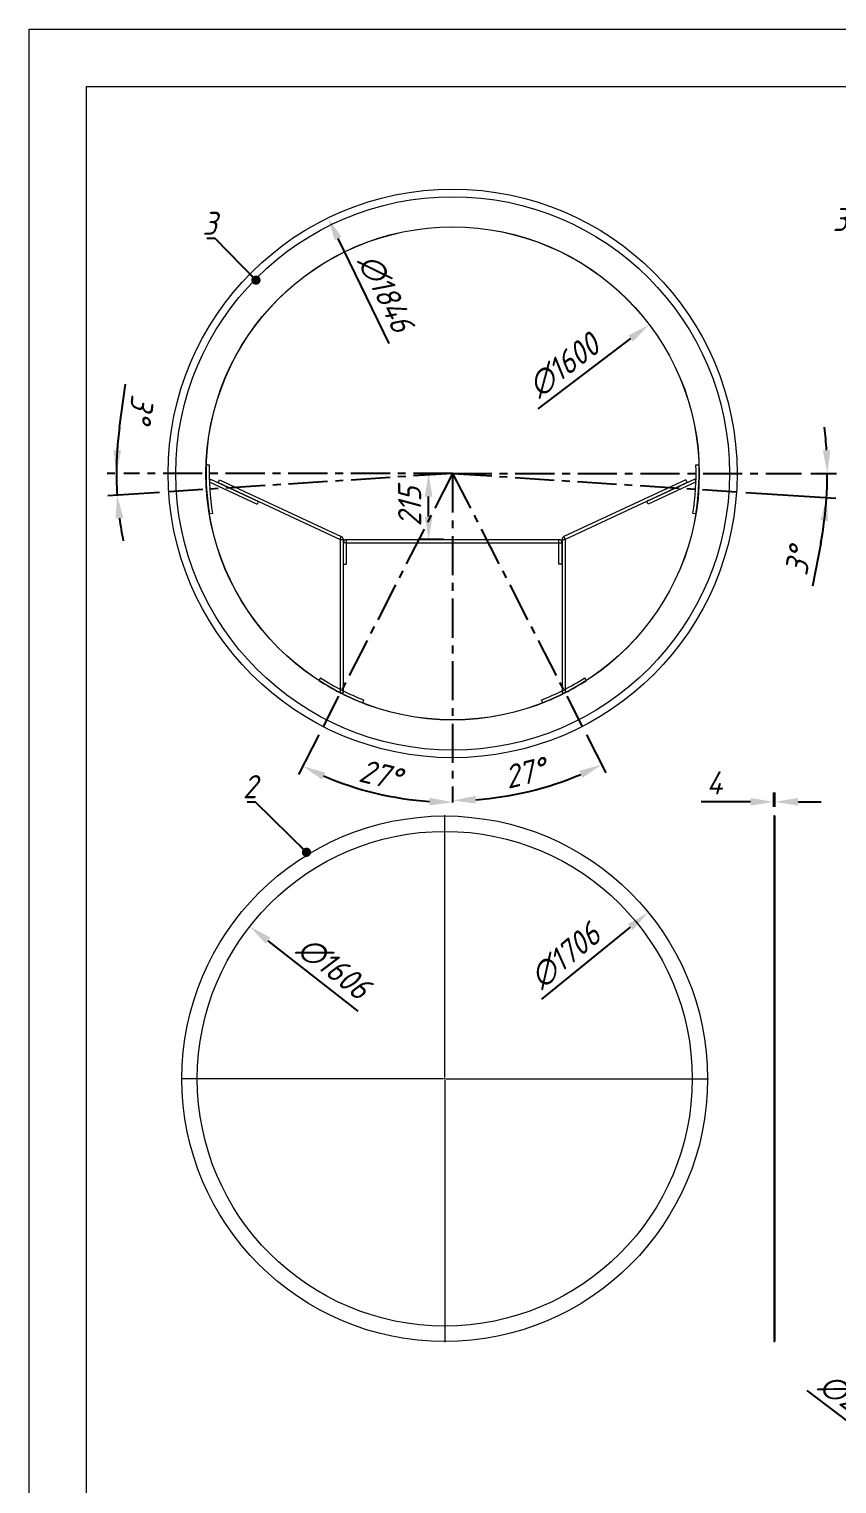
# Model space of a CAD drawing. Header units: millimetres. Extents: x 10754 to 21058, y -8295 to 3421.
# Drawn here: x 10754 to 13375, y -1302 to 3421 of the extents above; entities that cross this region are included whole.
import ezdxf

# ---------------------------------------------------------------- set-up
doc = ezdxf.new("R2010")
doc.units = ezdxf.units.MM
doc.header["$LTSCALE"] = 10
doc.header["$PDSIZE"] = -1
doc.linetypes.add('CENTERX2', pattern=[20.32, 12.7, -2.54, 2.54, -2.54])
doc.linetypes.add('SLD-Solid', pattern=[0])
doc.styles.add('GENISO', font='geniso.shx', dxfattribs={"oblique": 15})
doc.dimstyles.new('Scale', dxfattribs={"dimscale": 30, "dimtxt": 2.5, "dimasz": 2.5, "dimexe": 1, "dimexo": 1, "dimgap": 0.8, "dimtad": 1, "dimdec": 0, "dimzin": 0, "dimtxsty": 'GENISO', "dimcen": 2.5, "dimclrd": 1, "dimclre": 1, "dimclrt": 256, "dimadec": 0, "dimazin": 0, "dimtfac": 1, "dimtdec": 0, "dimtmove": 0, "dimatfit": 3, "dimfxl": 1, "dimtzin": 0, "dimlwd": -1, "dimlwe": -1, "dimarcsym": 0})
doc.dimstyles.new('Scale 1B5', dxfattribs={"dimscale": 30, "dimtxt": 2.5, "dimasz": 2.5, "dimexe": 1, "dimexo": 1, "dimgap": 0.8, "dimtad": 1, "dimdec": 0, "dimlfac": 0.2, "dimzin": 0, "dimtxsty": 'GENISO', "dimcen": 2.5, "dimclrd": 1, "dimclre": 1, "dimclrt": 256, "dimadec": 0, "dimazin": 0, "dimtfac": 1, "dimtdec": 0, "dimtmove": 0, "dimatfit": 3, "dimfxl": 1, "dimtzin": 0, "dimlwd": -1, "dimlwe": -1, "dimarcsym": 0})

# ---------------------------------------------------------------- blocks, each defined once
blk = doc.blocks.new('SW_CENTERMARKSYMBOL_12')
at = {"color": 0, "linetype": 'Continuous', "lineweight": 0}
for p, q in [((0, 0.1), (0, 17.11)), ((-0.1, 0), (-17.11, 0)), ((0, 0), (-0.05, 0)), ((0, 0), (0, 0.05)), ((0, 0), (0, -0.05)), ((0, 0), (0.05, 0)), ((0.1, 0), (17.11, 0)), ((0, -0.1), (0, -17.11))]:
    blk.add_line(p, q, dxfattribs=at)
blk = doc.blocks.new('*D91')
at = {"color": 1, "transparency": 16777216}
for p, q in [((13291, 1978.8), (13374.4, 1978.8)), ((13079.4, 1917), (13371.8, 1898)), ((13322.9, 1751.2), (13296.5, 1612.6))]:
    blk.add_line(p, q, dxfattribs=at)
for start, end in [(3.5346, 7.0692), (356.2846, 0), (349.2121, 356.2846), (349.2155, 352.75)]:
    blk.add_arc((12128.4, 1978.8), 1215.9, start, end, dxfattribs=at)
for points in [[(13354.6, 2054.1), (13329.6, 2053.3), (13344.4, 1978.8)], [(13322.2, 1826.5), (13347.1, 1824.1), (13341.8, 1900)]]:
    blk.add_solid(points, dxfattribs=at)
at = {"layer": 'Defpoints', "color": 0, "transparency": 16777216}
for p in [(12128.4, 1978.8), (12128.4, 1978.8), (13261, 1978.8), (13344.1, 1952.5), (13049.5, 1918.9)]:
    blk.add_point(p, dxfattribs=at)
at = {"transparency": 16777216, "insert": (13249.3, 1693.4), "char_height": 75, "attachment_point": 5, "rotation": 79.2121, "style": 'GENISO'}
blk.add_mtext('3%%D', dxfattribs=at)
blk = doc.blocks.new('*D92')
at = {"color": 1, "transparency": 16777216}
for p, q in [((11047.8, 2128.4), (11067.1, 2268.2)), ((11031.8, 1978.8), (11007.5, 1978.8)), ((11177.4, 1917), (11009.8, 1906.1))]:
    blk.add_line(p, q, dxfattribs=at)
for start, end in [(172.116, 180), (172.1207, 176.0603), (180, 183.7154), (187.655, 191.5947)]:
    blk.add_arc((12128.4, 1978.8), 1091, start, end, dxfattribs=at)
for points in [[(11052.5, 2053.3), (11027.6, 2054.1), (11037.5, 1978.8)], [(11034.8, 1832.2), (11059.6, 1834.7), (11039.8, 1908.1)]]:
    blk.add_solid(points, dxfattribs=at)
at = {"layer": 'Defpoints', "color": 0, "transparency": 16777216}
for p in [(11061.8, 1978.8), (12128.4, 1978.8), (12128.4, 1978.8), (11038.5, 1931.6), (11207.4, 1918.9)]:
    blk.add_point(p, dxfattribs=at)
at = {"transparency": 16777216, "insert": (11118.4, 2189.8), "char_height": 75, "attachment_point": 5, "rotation": 262.116, "style": 'GENISO'}
blk.add_mtext('3%%D', dxfattribs=at)
blk = doc.blocks.new('*D93')
at = {"color": 1, "transparency": 16777216}
blk.add_line((12562.7, 1130.4), (12625.9, 1006.9), dxfattribs=at)
blk.add_arc((12128.4, 1978.8), 1061.8, 274.0478, 293.0592, dxfattribs=at)
for points in [[(12539, 1013.1), (12549.6, 990.4), (12612.3, 1033.6)], [(12203.8, 907.1), (12202.9, 932.1), (12128.4, 916.9)]]:
    blk.add_solid(points, dxfattribs=at)
at = {"layer": 'Defpoints', "color": 0, "transparency": 16777216}
for p in [(12128.4, 1978.8), (12128.4, 1978.8), (12549, 1157.1), (12128.4, 911), (12295.2, 930.1)]:
    blk.add_point(p, dxfattribs=at)
at = {"transparency": 16777216, "insert": (12362.9, 1006.3), "char_height": 75, "attachment_point": 5, "rotation": 13.5535, "style": 'GENISO'}
blk.add_mtext('27°', dxfattribs=at)
blk = doc.blocks.new('*D94')
at = {"color": 1, "transparency": 16777216}
blk.add_line((11694.2, 1130.4), (11628.3, 1001.6), dxfattribs=at)
blk.add_arc((12128.4, 1978.8), 1067.7, 246.9185, 265.9745, dxfattribs=at)
for points in [[(11704.5, 985.2), (11715.1, 1007.8), (11641.9, 1028.3)], [(12053.9, 926.2), (12053, 901.2), (12128.4, 911)]]:
    blk.add_solid(points, dxfattribs=at)
at = {"layer": 'Defpoints', "color": 0, "transparency": 16777216}
for p in [(12128.4, 1978.8), (12128.4, 1978.8), (11707.9, 1157.1), (11797.2, 963.7), (12128.4, 911)]:
    blk.add_point(p, dxfattribs=at)
at = {"transparency": 16777216, "insert": (11892.6, 1000.6), "char_height": 75, "attachment_point": 5, "rotation": 346.4465, "style": 'GENISO'}
blk.add_mtext('27°', dxfattribs=at)
blk = doc.blocks.new('*D95')
at = {"color": 1, "transparency": 16777216}
blk.add_line((11821.4, 233.6), (11529.3, 461.9), dxfattribs=at)
blk.add_solid([(11537, 471.8), (11521.6, 452.1), (11470.2, 508.1)], dxfattribs=at)
at = {"layer": 'Defpoints', "color": 0, "transparency": 16777216}
for p in [(11470.2, 508.1), (12735.6, -480.8)]:
    blk.add_point(p, dxfattribs=at)
at = {"transparency": 16777216, "insert": (11742.8, 373.2), "char_height": 75, "attachment_point": 5, "rotation": 321.9927, "style": 'GENISO'}
blk.add_mtext('∅1606', dxfattribs=at)
blk = doc.blocks.new('*D96')
at = {"color": 1, "transparency": 16777216}
blk.add_line((12418.1, 271.5), (12705.1, 506.3), dxfattribs=at)
blk.add_solid([(12697.1, 516), (12713, 496.6), (12763.1, 553.8)], dxfattribs=at)
at = {"layer": 'Defpoints', "color": 0, "transparency": 16777216}
for p in [(12763.1, 553.8), (11442.7, -526.5)]:
    blk.add_point(p, dxfattribs=at)
at = {"transparency": 16777216, "insert": (12493.6, 412.8), "char_height": 75, "attachment_point": 5, "rotation": 39.2875, "style": 'GENISO'}
blk.add_mtext('∅1706', dxfattribs=at)
blk = doc.blocks.new('*D97')
at = {"color": 1, "transparency": 16777216}
for p, q in [((13095.4, 912.6), (12934.9, 912.6)), ((13170.4, 896.7), (13170.4, 942.6)), ((13174.4, 912.6), (13170.4, 912.6)), ((13174.4, 896.7), (13174.4, 942.6)), ((13249.4, 912.6), (13324.4, 912.6))]:
    blk.add_line(p, q, dxfattribs=at)
for points in [[(13095.4, 925.1), (13095.4, 900.1), (13170.4, 912.6)], [(13249.4, 925.1), (13249.4, 900.1), (13174.4, 912.6)]]:
    blk.add_solid(points, dxfattribs=at)
at = {"layer": 'Defpoints', "color": 0, "transparency": 16777216}
for p in [(13170.4, 912.6), (13170.4, 866.7), (13174.4, 866.7)]:
    blk.add_point(p, dxfattribs=at)
at = {"transparency": 16777216, "insert": (12977.7, 974.1), "char_height": 75, "attachment_point": 5, "style": 'GENISO'}
blk.add_mtext('4', dxfattribs=at)
blk = doc.blocks.new('*D101')
at = {"color": 1, "transparency": 16777216}
blk.add_line((13277.8, -998.7), (13554.1, -1208.8), dxfattribs=at)
blk.add_solid([(13561.7, -1198.9), (13546.5, -1218.8), (13613.8, -1254.2)], dxfattribs=at)
at = {"layer": 'Defpoints', "color": 0, "transparency": 16777216}
for p in [(13422.8, -1109), (13613.8, -1254.2)]:
    blk.add_point(p, dxfattribs=at)
at = {"transparency": 16777216, "insert": (13423.3, -1032.1), "char_height": 75, "attachment_point": 5, "rotation": 322.7538, "style": 'GENISO'}
blk.add_mtext('∅240', dxfattribs=at)
blk = doc.blocks.new('*D162')
at = {"color": 1, "transparency": 16777216}
for p, q in [((12098.4, 1978.8), (12020.4, 1978.8)), ((12050.4, 1838.8), (12050.4, 1903.8)), ((12098.4, 1763.8), (12020.4, 1763.8))]:
    blk.add_line(p, q, dxfattribs=at)
for points in [[(12037.9, 1903.8), (12062.9, 1903.8), (12050.4, 1978.8)], [(12037.9, 1838.8), (12062.9, 1838.8), (12050.4, 1763.8)]]:
    blk.add_solid(points, dxfattribs=at)
at = {"layer": 'Defpoints', "color": 0, "transparency": 16777216}
for p in [(12050.4, 1978.8), (12128.4, 1978.8), (12128.4, 1763.8)]:
    blk.add_point(p, dxfattribs=at)
at = {"transparency": 16777216, "insert": (11988.9, 1871.3), "char_height": 75, "attachment_point": 5, "rotation": 90, "style": 'GENISO'}
blk.add_mtext('215', dxfattribs=at)
blk = doc.blocks.new('*D163')
at = {"color": 1, "transparency": 16777216}
blk.add_line((12405.7, 2188.8), (12706.3, 2416.5), dxfattribs=at)
blk.add_solid([(12698.8, 2426.5), (12713.9, 2406.6), (12766.1, 2461.8)], dxfattribs=at)
at = {"layer": 'Defpoints', "color": 0, "transparency": 16777216}
for p in [(12766.1, 2461.8), (11490.8, 1495.7)]:
    blk.add_point(p, dxfattribs=at)
at = {"transparency": 16777216, "insert": (12489, 2329.1), "char_height": 75, "attachment_point": 5, "rotation": 37.1462, "style": 'GENISO'}
blk.add_mtext('∅1600', dxfattribs=at)
blk = doc.blocks.new('*D164')
at = {"color": 1, "transparency": 16777216}
blk.add_line((11922.6, 2401), (11756.8, 2741), dxfattribs=at)
blk.add_solid([(11768.1, 2746.5), (11745.6, 2735.5), (11724, 2808.4)], dxfattribs=at)
at = {"layer": 'Defpoints', "color": 0, "transparency": 16777216}
for p in [(11724, 2808.4), (12532.9, 1149.1)]:
    blk.add_point(p, dxfattribs=at)
at = {"transparency": 16777216, "insert": (11911.4, 2564.3), "char_height": 75, "attachment_point": 5, "rotation": 295.9904, "style": 'GENISO'}
blk.add_mtext('∅1846', dxfattribs=at)

msp = doc.modelspace()

# ---------------------------------------------------------------- linework, layer by layer
at = {"color": 3, "lineweight": 13}
for p, q in [((11328.9, 2007), (11338.9, 2006.7)), ((12917.9, 2006.7), (12927.9, 2007)), ((11342.7, 1960.4), (11338.5, 1951.4)), ((11338.5, 1951.4), (11494.4, 1878.7)), ((11342.7, 1960.4), (11498.6, 1887.7)), ((11367.2, 1949), (11371.4, 1958.1)), ((11367.2, 1949), (11763, 1764.4)), ((11371.4, 1958.1), (11767.2, 1773.5)), ((12885.5, 1958.1), (12489.6, 1773.5)), ((12889.7, 1949), (12493.9, 1764.4)), ((12914.2, 1960.4), (12758.3, 1887.7)), ((12918.4, 1951.4), (12762.5, 1878.7)), ((12885.5, 1958.1), (12889.7, 1949)), ((12918.4, 1951.4), (12914.2, 1960.4)), ((11349.2, 1849), (11339.3, 1847.3)), ((11498.6, 1887.7), (11494.4, 1878.7)), ((12762.5, 1878.7), (12758.3, 1887.7)), ((12917.6, 1847.3), (12907.7, 1849)), ((11763, 1764.4), (11767.2, 1773.5)), ((11763.4, 1763.8), (11773.4, 1763.8)), ((11763.4, 1763.8), (11763.4, 1267)), ((11773.4, 1763.8), (11773.4, 1267)), ((11783.4, 1753), (11773.4, 1753)), ((11773.4, 1753), (11773.4, 1683.8)), ((11783.4, 1753), (11783.4, 1683.8)), ((11784.2, 1753.8), (11784.2, 1763.8)), ((11784.2, 1763.8), (12472.7, 1763.8)), ((11784.2, 1753.8), (12472.7, 1753.8)), ((12472.7, 1753.8), (12472.7, 1763.8)), ((12473.4, 1683.8), (12473.4, 1753)), ((12473.4, 1753), (12483.4, 1753)), ((12483.4, 1763.8), (12493.4, 1763.8)), ((12483.4, 1763.8), (12483.4, 1267)), ((12483.4, 1683.8), (12483.4, 1753)), ((12489.6, 1773.5), (12493.9, 1764.4)), ((12493.4, 1763.8), (12493.4, 1267)), ((11773.4, 1683.8), (11783.4, 1683.8)), ((12483.4, 1683.8), (12473.4, 1683.8)), ((11699.9, 1315.1), (11694.5, 1306.7)), ((12562.3, 1306.7), (12556.9, 1315.1)), ((11763.4, 1267), (11773.4, 1267)), ((11836.9, 1233.7), (11840.6, 1243.1)), ((12416.3, 1243.1), (12419.9, 1233.7)), ((12483.4, 1267), (12493.4, 1267)), ((13174.4, 866.7), (13170.4, 866.7)), ((13170.4, 866.7), (13170.4, -839.3)), ((13174.4, 866.7), (13174.4, -839.3)), ((13170.4, -839.3), (13174.4, -839.3))]:
    msp.add_line(p, q, dxfattribs=at)
at = {"linetype": 'CENTERX2'}
for q in [(11061.8, 1978.8), (11207.4, 1918.9), (11707.9, 1157.1), (13261, 1978.8), (12128.4, 911), (12549, 1157.1), (13049.5, 1918.9)]:
    msp.add_line((12128.4, 1978.8), q, dxfattribs=at)
at = {"color": 7, "linetype": 'SLD-Solid', "lineweight": 0}
for points in [[(10754.1, 3421.2), (21057.7, 3421.2), (21057.7, -3828.6), (10754.1, -3828.6)], [(10940.3, 3235), (20871.5, 3235), (20871.5, -3642.4), (10940.3, -3642.4)]]:
    msp.add_lwpolyline(points, close=True, dxfattribs=at)
at = {"color": 3, "lineweight": 13}
for centre, radius in [((12128.4, 1978.8), 923), ((12128.4, 1978.8), 898.4), ((12128.4, 1978.8), 800.5), ((12128.4, 1978.8), 800), ((12102.9, 13.7), 853), ((12102.9, 13.7), 803)]:
    msp.add_circle(centre, radius, dxfattribs=at)
for centre, radius, start, end in [((12128.4, 1978.8), 800, 177.9762, 189.4546), ((12128.4, 1978.8), 790, 177.9762, 189.4546), ((12128.4, 1978.8), 790, 350.5454, 2.0238), ((12128.4, 1978.8), 800, 350.5454, 2.0238), ((11762.7, 1763.8), 0.737, 0, 65), ((11762.7, 1763.8), 10.7, 0, 65), ((11784.2, 1753), 10.7, 90, 180), ((11784.2, 1753), 0.737, 90, 180), ((12472.7, 1753), 10.7, 0, 90), ((12472.7, 1753), 0.737, 0, 90), ((12494.2, 1763.8), 10.7, 115, 180), ((12494.2, 1763.8), 0.737, 115, 180), ((12128.4, 1978.8), 800, 237.1538, 248.6321), ((12128.4, 1978.8), 790, 237.1538, 248.6321), ((12128.4, 1978.8), 790, 291.3679, 302.8462), ((12128.4, 1978.8), 800, 291.3679, 302.8462)]:
    msp.add_arc(centre, radius, start, end, dxfattribs=at)

# ---------------------------------------------------------------- block references
at = {"color": 3, "lineweight": 13, "xscale": 50.00000000027104, "yscale": 50.00000000027104, "zscale": 50.00000000027104}
msp.add_blockref('SW_CENTERMARKSYMBOL_12', (12102.9, 13.7), dxfattribs=at)

# ---------------------------------------------------------------- texts
at = {"char_height": 75, "attachment_point": 5, "style": 'GENISO'}
for s, insert in [('3', (13385, 2803.1)), ('3', (11339.9, 2790.7)), ('2', (11470.5, 961.9))]:
    msp.add_mtext(s, dxfattribs=dict(at, insert=insert))

# ---------------------------------------------------------------- dimensions: what is measured, and where the dimension line sits
for p1, p2, picture, middle in [((12532.9, 1149.1), (11724, 2808.4), '*D164', (11856.1, 2537.3)), ((11490.8, 1495.7), (12766.1, 2461.8), '*D163', (12526.1, 2280)), ((11442.7, -526.5), (12763.1, 553.8), '*D96', (12532.6, 365.2)), ((12735.6, -480.8), (11470.2, 508.1), '*D95', (11704.9, 324.7)), ((13422.8, -1109), (13613.8, -1254.2), '*D101', (13386.1, -1081.1))]:
    dim = msp.add_diameter_dim_2p(p1=p1, p2=p2, dimstyle='Scale')
    dim.commit()
    dim.dimension.update_dxf_attribs({"geometry": picture, "text_midpoint": middle, "dimtype": 163})
for base, line1, line2, picture, middle in [((11038.5, 1931.6), ((12128.4, 1978.8), (11061.8, 1978.8)), ((12128.4, 1978.8), (11207.4, 1918.9)), '*D92', (11118.4, 2189.8)), ((13344.1, 1952.5), ((12128.4, 1978.8), (13261, 1978.8)), ((12128.4, 1978.8), (13049.5, 1918.9)), '*D91', (13249.3, 1693.4))]:
    dim = msp.add_angular_dim_2l(base=base, line1=line1, line2=line2, text='3%%D', dimstyle='Scale')
    dim.commit()
    dim.dimension.update_dxf_attribs({"geometry": picture, "text_midpoint": middle})
for base, line1, line2, picture, middle in [((11797.2, 963.7), ((12128.4, 1978.8), (11707.9, 1157.1)), ((12128.4, 1978.8), (12128.4, 911)), '*D94', (11892.6, 1000.6)), ((12295.2, 930.1), ((12128.4, 1978.8), (12128.4, 911)), ((12128.4, 1978.8), (12549, 1157.1)), '*D93', (12362.9, 1006.3))]:
    dim = msp.add_angular_dim_2l(base=base, line1=line1, line2=line2, dimstyle='Scale')
    dim.commit()
    dim.dimension.update_dxf_attribs({"geometry": picture, "text_midpoint": middle})
dim = msp.add_linear_dim(base=(12050.4, 1978.8), p1=(12128.4, 1763.8), p2=(12128.4, 1978.8), angle=90, dimstyle='Scale')
dim.commit()
dim.dimension.update_dxf_attribs({"geometry": '*D162', "text_midpoint": (11988.9, 1871.3)})
dim = msp.add_linear_dim(base=(13170.4, 912.6), p1=(13174.4, 866.7), p2=(13170.4, 866.7), dimstyle='Scale')
dim.commit()
dim.dimension.update_dxf_attribs({"geometry": '*D97', "text_midpoint": (12977.7, 974.1)})

# ---------------------------------------------------------------- leaders
for points in [[(11490.2, 2606.3), (11357.8, 2741), (11331.3, 2741)], [(11654.1, 748.9), (11488.4, 912.1), (11461.9, 912.1)]]:
    msp.add_leader(points, dimstyle='Scale 1B5', override={"dimasz": 1, "dimldrblk": 'Dot'})

doc.saveas('drawing.dxf')
